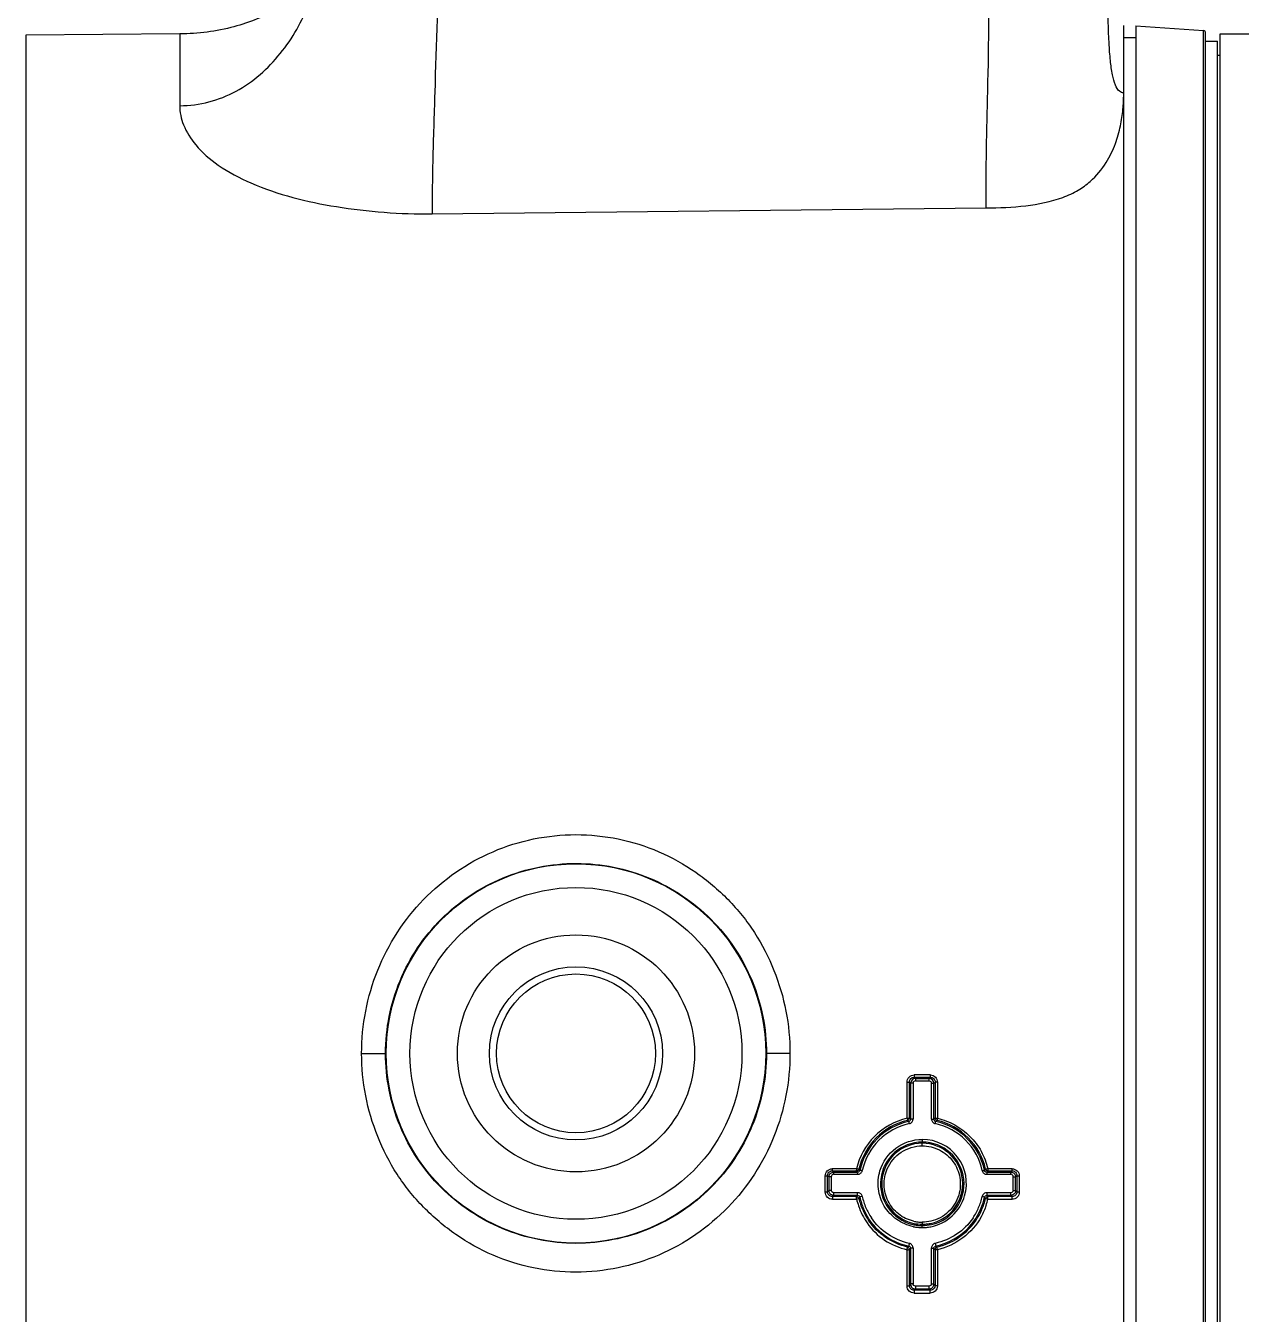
# Model space of a CAD drawing. Header units: millimetres. Extents: x 0 to 1173, y -4 to 841.
# Drawn here: x 346.31 to 387.31, y 645.51 to 688.99 of the extents above; entities that cross this region are included whole.
import ezdxf

# ---------------------------------------------------------------- set-up
doc = ezdxf.new("R2010")
doc.units = ezdxf.units.MM
doc.header["$LTSCALE"] = 65.395
doc.layers.get('0').update_dxf_attribs({"linetype": 'CONTINUOUS'})

msp = doc.modelspace()

# ---------------------------------------------------------------- linework, layer by layer
at = {"color": 7, "linetype": 'Continuous'}
for p, q in [((383.3511, 619.6245), (383.3511, 688.9983)), ((383.7511, 688.9914), (383.7511, 619.6314)), ((383.7511, 688.9914), (386.0367, 688.8316)), ((386.0367, 619.7913), (386.0367, 688.8313)), ((351.5116, 688.7205), (346.3111, 688.6751)), ((346.3111, 688.6751), (346.3111, 619.959)), ((351.5116, 688.7205), (351.5116, 686.2936)), ((383.7511, 688.5914), (383.3511, 688.5914)), ((386.1111, 619.8711), (386.1111, 688.7517)), ((386.1111, 688.4714), (386.5111, 688.4714)), ((386.5111, 620.1514), (386.5111, 688.4714)), ((386.5911, 688.7114), (386.5911, 619.9115)), ((390.0452, 688.7114), (386.5911, 688.7114)), ((386.5911, 687.9914), (386.5111, 687.9914)), ((360.0212, 682.6479), (378.6968, 682.846)), ((357.6406, 654.3114), (358.4474, 654.3114)), ((372.0899, 654.3114), (371.297, 654.3114)), ((376.0372, 652.1236), (376.0372, 653.3435)), ((376.1176, 653.3455), (376.1606, 653.3023)), ((376.1176, 652.126), (376.1176, 653.3455)), ((376.1606, 653.3023), (376.1606, 652.7599)), ((376.241, 653.3044), (376.241, 652.0959)), ((376.8252, 653.5832), (376.2757, 653.5832)), ((376.2764, 653.5052), (376.8258, 653.5052)), ((376.3199, 653.4616), (376.2764, 653.5052)), ((376.3199, 653.4616), (376.7823, 653.4616)), ((376.3205, 653.384), (376.7829, 653.384)), ((376.8258, 653.5052), (376.7823, 653.4616)), ((376.8624, 652.0957), (376.8624, 653.3045)), ((376.9414, 653.3024), (376.9848, 653.3459)), ((376.9414, 652.6391), (376.9414, 653.3024)), ((376.9848, 653.3459), (376.9848, 652.126)), ((377.0638, 653.3438), (377.0638, 652.1229)), ((376.1606, 652.7599), (376.1606, 652.0912)), ((376.9414, 652.091), (376.9414, 652.6391)), ((376.1606, 652.0912), (376.1176, 652.126)), ((376.9848, 652.126), (376.9414, 652.091)), ((376.5511, 651.2784), (376.5511, 651.32)), ((373.2772, 649.6275), (373.2772, 650.1767)), ((373.3576, 649.6373), (373.3576, 650.1854)), ((373.3576, 650.1854), (373.3677, 650.1752)), ((373.3677, 650.1752), (373.4006, 650.1419)), ((373.4006, 650.1419), (373.4006, 650.1124)), ((373.481, 650.1507), (373.481, 649.6895)), ((374.3359, 650.4174), (373.5139, 650.4165)), ((373.5592, 650.3005), (373.5145, 650.3457)), ((373.5145, 650.3457), (374.3365, 650.3457)), ((373.5592, 650.3005), (374.3724, 650.3005)), ((373.5598, 650.2303), (374.373, 650.2303)), ((374.3365, 650.3457), (374.3724, 650.3005)), ((374.449, 650.3641), (374.4141, 650.4067)), ((378.6667, 650.3803), (378.6745, 650.39)), ((378.7298, 650.3005), (378.7643, 650.3457)), ((378.7298, 650.3005), (379.543, 650.3005)), ((378.7304, 650.2303), (379.5436, 650.2303)), ((378.7643, 650.3457), (379.5877, 650.3457)), ((379.5871, 650.4164), (378.765, 650.4184)), ((379.5877, 650.3457), (379.543, 650.3005)), ((379.6225, 649.6894), (379.6225, 650.1508)), ((379.7015, 650.1421), (379.7342, 650.1751)), ((379.7015, 649.8767), (379.7015, 650.1421)), ((379.7342, 650.1751), (379.7447, 650.1858)), ((379.7447, 650.1858), (379.7447, 649.637)), ((379.8237, 650.1771), (379.8237, 649.6271)), ((373.4006, 650.1124), (373.4006, 649.8765)), ((373.4006, 649.8765), (373.4006, 649.6798)), ((379.7015, 649.8329), (379.7015, 649.8767)), ((379.7015, 649.6797), (379.7015, 649.8329)), ((373.4006, 649.6798), (373.3576, 649.6373)), ((373.5193, 649.3878), (374.3359, 649.3888)), ((373.5199, 649.4788), (373.561, 649.5194)), ((374.3366, 649.4788), (373.5199, 649.4788)), ((374.3695, 649.5194), (373.561, 649.5194)), ((374.3701, 649.61), (373.5616, 649.61)), ((374.3366, 649.4788), (374.3695, 649.5194)), ((374.4488, 649.457), (374.4146, 649.4162)), ((378.6869, 649.4125), (378.6533, 649.4572)), ((379.5412, 649.5194), (378.7327, 649.5194)), ((378.7327, 649.5194), (378.7657, 649.4788)), ((379.5418, 649.61), (378.7333, 649.61)), ((378.7647, 649.3904), (379.5817, 649.3876)), ((379.5823, 649.4788), (378.7657, 649.4788)), ((379.5412, 649.5194), (379.5823, 649.4788)), ((379.7447, 649.637), (379.7015, 649.6797)), ((376.5511, 648.546), (376.5511, 648.5)), ((376.0373, 646.461), (376.0373, 647.6846)), ((376.0527, 647.7766), (376.0954, 647.8076)), ((376.1177, 647.6968), (376.1605, 647.7304)), ((376.1177, 646.4774), (376.1177, 647.6968)), ((376.1605, 647.7304), (376.1605, 647.247)), ((376.2409, 647.7444), (376.2409, 646.5356)), ((376.8626, 646.5355), (376.8626, 647.7446)), ((376.9415, 647.7306), (376.9847, 647.6968)), ((376.9416, 646.6533), (376.9415, 647.7306)), ((376.9847, 647.6968), (376.9846, 646.477)), ((377.0067, 647.8077), (377.046, 647.7758)), ((377.0636, 647.6845), (377.0636, 646.4606)), ((376.1605, 647.247), (376.1605, 646.5193)), ((376.9416, 646.5192), (376.9416, 646.6533)), ((376.1605, 646.5193), (376.1177, 646.4774)), ((376.2814, 646.2212), (376.8195, 646.221)), ((376.2821, 646.3195), (376.3215, 646.3582)), ((376.8202, 646.3195), (376.2821, 646.3195)), ((376.7806, 646.3582), (376.3215, 646.3582)), ((376.7813, 646.456), (376.3222, 646.4562)), ((376.7806, 646.3582), (376.8202, 646.3195)), ((376.9846, 646.477), (376.9416, 646.5192))]:
    msp.add_line(p, q, dxfattribs=at)
for radius in [6.4, 5.6, 4, 2.92, 2.68]:
    msp.add_circle((364.8711, 654.3114), radius, dxfattribs=at)
for centre, radius, start, end in [((386.0311, 688.7518), 0.08, 0, 86), ((376.3205, 653.3017), 0.1599, 90.2118, 179.78378), ((376.3206, 653.3045), 0.0795, 90.02753, 180.04888), ((376.7817, 653.3018), 0.1598, 0.22826, 89.77577), ((376.551, 649.912), 2.1934, 103.04948, 166.96563), ((376.5515, 649.9103), 2.1509, 102.1579, 167.82018), ((376.5493, 649.9177), 2.0687, 102.09438, 167.77226), ((376.5541, 649.9177), 2.0688, 12.21145, 77.90642), ((383.2991, 644.521), 9.7859, 129.71295, 130.04045), ((376.5504, 649.9102), 2.151, 12.17593, 77.83793), ((376.5513, 649.912), 2.1935, 13.03555, 76.95317), ((376.5512, 649.9093), 1.4092, 283.01968, 256.86434), ((376.5515, 649.9123), 1.3661, 281.93432, 258.05963), ((376.5537, 649.9193), 1.4869, 343.78879, 90.07502), ((373.5599, 650.1434), 0.1572, 90.2603, 100.31249), ((377.9992, 650.4038), 3.6632, 179.8253, 180.57625), ((373.5573, 649.6797), 0.1567, 179.94534, 189.9823), ((374.3661, 649.4219), 0.1879, 81.02145, 88.76378), ((376.5245, 649.9069), 2.1663, 193.09267, 198.53155), ((376.5473, 649.9092), 2.1467, 192.16029, 197.58932), ((376.5647, 649.9146), 2.1649, 197.58584, 203.00251), ((376.54, 649.921), 2.0594, 192.2435, 203.39316), ((376.5383, 649.9141), 2.1638, 317.96233, 342.57697), ((376.5651, 649.9207), 2.0577, 336.64802, 347.75903), ((376.554, 649.9093), 2.1474, 342.57396, 347.8464), ((376.5777, 649.9069), 2.1664, 341.47853, 346.90732), ((376.426, 649.9389), 2.4041, 341.65382, 346.80076), ((376.5766, 649.9262), 2.2219, 198.57643, 214.42055), ((376.5705, 649.9339), 2.0925, 203.38555, 214.14528), ((376.5501, 649.9133), 2.1944, 283.06106, 330.85376), ((376.531, 649.9351), 2.0946, 325.92182, 336.65661), ((376.5335, 649.9225), 2.2133, 330.85701, 341.46034), ((376.5523, 649.911), 2.1525, 223.50661, 257.74395), ((376.5534, 649.9208), 1.421, 256.88734, 263.40549), ((376.5473, 649.8996), 1.4659, 258.48456, 264.29941), ((376.5565, 649.8963), 1.2841, 256.40804, 262.98673), ((376.5522, 649.918), 1.372, 258.05932, 269.95641), ((376.5514, 649.9027), 1.4027, 263.40177, 269.98827), ((376.5511, 649.852), 1.2394, 262.9858, 269.97295), ((376.5447, 649.8717), 1.4378, 264.29287, 270.28304), ((376.5509, 649.9062), 1.3602, 270.01084, 276.00702), ((376.5498, 649.9148), 1.4148, 270.05482, 283.02706), ((376.5583, 649.8348), 1.401, 269.73359, 275.62418), ((376.5491, 649.9239), 1.378, 276.0011, 281.93124), ((376.5517, 649.9029), 1.4694, 275.62031, 281.21239), ((376.5497, 649.9111), 2.1525, 282.25959, 317.87673), ((376.3197, 646.5185), 0.1591, 210.19039, 220.32072), ((376.7861, 646.5184), 0.1555, 350.19903, 0.29311)]:
    msp.add_arc(centre, radius, start, end, dxfattribs=at)
for points, knots in [([(356.2559, 691.6929), (356.2506, 691.4918), (356.1764, 691.0827), (355.8792, 690.5168), (355.424, 690.012), (354.6063, 689.4064), (353.287, 688.8687), (352.124, 688.7259), (351.5108, 688.7205)], [0, 0, 0, 0, 0.0989164, 0.2006459, 0.310436, 0.4303334, 0.6984658, 1, 1, 1, 1]), ([(351.5109, 686.2972), (351.8397, 686.3001), (352.4998, 686.3841), (353.7285, 686.8755), (354.9865, 687.9958), (355.9623, 689.728), (356.2388, 691.0379), (356.2559, 691.6929)], [0, 0, 0, 0, 0.1254639, 0.2508744, 0.5002313, 0.7499489, 1, 1, 1, 1]), ([(360.2545, 691.6929), (360.2113, 690.0415), (360.1341, 687.6236), (360.0394, 684.6091), (360.0148, 683.2448), (360.0212, 682.6479)], [0, 0, 0, 0, 0.5477011, 0.8020759, 1, 1, 1, 1]), ([(378.7678, 691.6929), (378.8106, 690.0587), (378.769, 687.1087), (378.6829, 684.1603), (378.6968, 682.846)], [0, 0, 0, 0, 0.5543257, 1, 1, 1, 1]), ([(383.205, 686.7828), (383.1413, 686.8354), (383.0398, 687.0234), (382.9528, 687.3765), (382.8899, 687.854), (382.8324, 688.6899), (382.8043, 689.9246), (382.7846, 690.9615), (382.7708, 691.5189)], [0, 0, 0, 0, 0.0516401, 0.1275316, 0.2283574, 0.3516295, 0.6514691, 1, 1, 1, 1]), ([(378.6968, 682.846), (379.1464, 682.852), (380.0245, 682.884), (381.0846, 683.0907), (381.8028, 683.42), (382.3193, 683.7964), (382.7657, 684.3258), (383.0726, 684.9862), (383.2445, 685.5962), (383.3279, 686.1582), (383.3443, 686.5163), (383.3511, 686.6865)], [0, 0, 0, 0, 0.1940957, 0.3792261, 0.4612317, 0.533109, 0.6536969, 0.755316, 0.8453428, 0.9264947, 1, 1, 1, 1]), ([(351.5116, 686.2936), (351.4974, 686.0779), (351.6162, 685.5915), (352.0546, 684.8859), (352.8464, 684.2118), (354.409, 683.3921), (356.8619, 682.7903), (358.9405, 682.6363), (360.0212, 682.6479)], [0, 0, 0, 0, 0.0651396, 0.145274, 0.2476355, 0.374015, 0.6743633, 1, 1, 1, 1]), ([(357.6406, 654.3114), (357.6407, 655.2634), (358.0092, 657.1838), (359.5929, 659.6349), (361.999, 661.3002), (364.8671, 661.8906), (367.2696, 661.3989), (368.937, 660.4593), (370.0349, 659.5336), (370.9355, 658.4122), (371.5875, 657.1295), (372.0003, 655.7491), (372.0899, 654.7899), (372.0899, 654.3114)], [0, 0, 0, 0, 0.1250549, 0.2496755, 0.3742793, 0.499293, 0.6242499, 0.6867809, 0.7493159, 0.8117649, 0.8744059, 0.9371489, 1, 1, 1, 1]), ([(358.4474, 654.3114), (358.4475, 655.1454), (358.7819, 656.8302), (360.2095, 658.9604), (362.3499, 660.3901), (364.8819, 660.8911), (367.4102, 660.3831), (369.5427, 658.9514), (370.964, 656.8246), (371.297, 655.1437), (371.297, 654.3114)], [0, 0, 0, 0, 0.1248792, 0.2495703, 0.3746656, 0.5004948, 0.6262125, 0.7510041, 0.8753727, 1, 1, 1, 1]), ([(372.0899, 654.3114), (372.0897, 653.3596), (371.7216, 651.4402), (370.1395, 648.991), (367.7372, 647.326), (364.8713, 646.732), (362.4674, 647.2215), (360.7972, 648.1603), (359.6975, 649.0868), (358.7958, 650.2093), (358.1429, 651.4927), (357.7303, 652.8736), (357.6405, 653.833), (357.6406, 654.3114)], [0, 0, 0, 0, 0.1250343, 0.249543, 0.3739729, 0.4988983, 0.6239446, 0.6865643, 0.7491855, 0.8117048, 0.8743866, 0.937147, 1, 1, 1, 1]), ([(371.297, 654.3114), (371.2969, 653.4776), (370.9628, 651.7936), (369.5369, 649.665), (367.4, 648.2354), (364.87, 647.7318), (362.3397, 648.2371), (360.2037, 649.6689), (358.7806, 651.7973), (358.4475, 653.4791), (358.4474, 654.3114)], [0, 0, 0, 0, 0.1248636, 0.2494379, 0.3743473, 0.5000797, 0.6258933, 0.7508716, 0.8753572, 1, 1, 1, 1]), ([(376.0372, 653.3435), (376.0384, 653.4046), (376.0866, 653.5331), (376.2148, 653.5814), (376.2757, 653.5832)], [0, 0, 0, 0, 0.5004316, 1, 1, 1, 1]), ([(376.0372, 653.3434), (376.0553, 653.3434), (376.0818, 653.3454), (376.1093, 653.3429), (376.1176, 653.3455)], [0, 0, 0, 0, 0.6774184, 1, 1, 1, 1]), ([(376.1176, 653.3455), (376.1174, 653.3862), (376.1506, 653.4715), (376.2357, 653.5053), (376.2764, 653.5052)], [0, 0, 0, 0, 0.5002263, 1, 1, 1, 1]), ([(376.241, 653.3044), (376.2228, 653.3044), (376.1965, 653.3024), (376.1688, 653.305), (376.1606, 653.3023)], [0, 0, 0, 0, 0.6773796, 1, 1, 1, 1]), ([(376.2757, 653.5832), (376.2757, 653.5739), (376.2761, 653.548), (376.2747, 653.5218), (376.2764, 653.5052)], [0, 0, 0, 0, 0.3560643, 1, 1, 1, 1]), ([(376.3199, 653.4616), (376.3201, 653.459), (376.32, 653.4331), (376.3205, 653.4073), (376.3205, 653.384)], [0, 0, 0, 0, 0.0982811, 1, 1, 1, 1]), ([(376.7829, 653.384), (376.7829, 653.3932), (376.7825, 653.419), (376.7839, 653.4449), (376.7823, 653.4616)], [0, 0, 0, 0, 0.3542045, 1, 1, 1, 1]), ([(376.7829, 653.384), (376.8032, 653.384), (376.8455, 653.3671), (376.8624, 653.3248), (376.8624, 653.3045)], [0, 0, 0, 0, 0.5000111, 1, 1, 1, 1]), ([(376.8252, 653.5832), (376.8862, 653.5832), (377.0135, 653.5322), (377.0638, 653.4048), (377.0638, 653.3438)], [0, 0, 0, 0, 0.4999272, 1, 1, 1, 1]), ([(376.8258, 653.5052), (376.8256, 653.5077), (376.8257, 653.5338), (376.8252, 653.5597), (376.8252, 653.5832)], [0, 0, 0, 0, 0.0971324, 1, 1, 1, 1]), ([(376.8258, 653.5052), (376.8665, 653.5053), (376.9517, 653.4717), (376.985, 653.3865), (376.9848, 653.3459)], [0, 0, 0, 0, 0.5003205, 1, 1, 1, 1]), ([(376.8624, 653.3046), (376.8803, 653.3046), (376.9062, 653.3026), (376.9334, 653.3051), (376.9414, 653.3024)], [0, 0, 0, 0, 0.6781931, 1, 1, 1, 1]), ([(377.0638, 653.3438), (377.0459, 653.3438), (377.0199, 653.3457), (376.9929, 653.3433), (376.9848, 653.3459)], [0, 0, 0, 0, 0.6783338, 1, 1, 1, 1]), ([(376.0372, 652.1236), (375.6306, 652.0252), (374.8561, 651.6004), (374.4276, 650.8238), (374.3359, 650.417)], [0, 0, 0, 0, 0.5007918, 1, 1, 1, 1]), ([(376.031, 652.132), (376.0354, 652.113), (376.049, 652.0871), (376.0508, 652.0568), (376.0557, 652.0488)], [0, 0, 0, 0, 0.6750764, 1, 1, 1, 1]), ([(376.031, 652.132), (376.0409, 652.1288), (376.0584, 652.1178), (376.086, 652.1221), (376.1041, 652.1257), (376.1151, 652.1242), (376.1176, 652.126)], [0, 0, 0, 0, 0.3516101, 0.6653866, 0.8956797, 1, 1, 1, 1]), ([(376.1159, 651.9405), (376.114, 651.9492), (376.1078, 651.9732), (376.1057, 651.9988), (376.0985, 652.0129)], [0, 0, 0, 0, 0.361032, 1, 1, 1, 1]), ([(376.1159, 651.9405), (376.1502, 651.9485), (376.2169, 651.9874), (376.24, 652.0607), (376.241, 652.0959)], [0, 0, 0, 0, 0.5000627, 1, 1, 1, 1]), ([(376.241, 652.0959), (376.2228, 652.0959), (376.1975, 652.0924), (376.1676, 652.0964), (376.1606, 652.0912)], [0, 0, 0, 0, 0.6759722, 1, 1, 1, 1]), ([(376.8624, 652.0957), (376.8803, 652.0957), (376.9052, 652.0922), (376.9345, 652.0961), (376.9414, 652.091)], [0, 0, 0, 0, 0.6767588, 1, 1, 1, 1]), ([(376.8624, 652.0957), (376.8624, 652.0605), (376.8872, 651.9878), (376.953, 651.9479), (376.9875, 651.9405)], [0, 0, 0, 0, 0.4995971, 1, 1, 1, 1]), ([(376.9848, 652.126), (376.9945, 652.1261), (377.0229, 652.1108), (377.0529, 652.1388), (377.0714, 652.132)], [0, 0, 0, 0, 0.3304835, 1, 1, 1, 1]), ([(376.9875, 651.9405), (376.9894, 651.9491), (376.9949, 651.9732), (376.9992, 651.9976), (377.0036, 652.0129)], [0, 0, 0, 0, 0.3563728, 1, 1, 1, 1]), ([(377.0714, 652.132), (377.0692, 652.1219), (377.0577, 652.1051), (377.0532, 652.0761), (377.0495, 652.0578), (377.0465, 652.0488)], [0, 0, 0, 0, 0.3568419, 0.6742739, 1, 1, 1, 1]), ([(377.0638, 652.1229), (377.2682, 652.0698), (377.6715, 651.9252), (378.1765, 651.5292), (378.5666, 651.0231), (378.7175, 650.6227), (378.7656, 650.4181)], [0, 0, 0, 0, 0.2505561, 0.5007223, 0.7506556, 1, 1, 1, 1]), ([(375.1255, 650.347), (375.2151, 650.6453), (375.5981, 651.1978), (376.2393, 651.4099), (376.5518, 651.4065)], [0, 0, 0, 0, 0.4991838, 1, 1, 1, 1]), ([(375.3709, 650.4136), (375.4679, 650.6388), (375.8017, 651.042), (376.3041, 651.1915), (376.5505, 651.1915)], [0, 0, 0, 0, 0.4989063, 1, 1, 1, 1]), ([(376.5505, 651.1915), (376.5505, 651.2015), (376.5509, 651.2305), (376.5492, 651.2596), (376.5511, 651.2784)], [0, 0, 0, 0, 0.3462325, 1, 1, 1, 1]), ([(376.5505, 651.1915), (376.7497, 651.1915), (377.1528, 651.0932), (377.6245, 650.6949), (377.8647, 650.1274), (377.8383, 649.7152), (377.7804, 649.5263)], [0, 0, 0, 0, 0.2508795, 0.5009383, 0.7510333, 1, 1, 1, 1]), ([(376.5518, 651.4065), (376.5518, 651.3965), (376.5514, 651.3677), (376.553, 651.3388), (376.5511, 651.32)], [0, 0, 0, 0, 0.346763, 1, 1, 1, 1]), ([(373.2772, 650.1767), (373.2787, 650.2375), (373.3252, 650.3659), (373.453, 650.4146), (373.5139, 650.4169)], [0, 0, 0, 0, 0.4994813, 1, 1, 1, 1]), ([(373.2772, 650.1767), (373.2954, 650.1767), (373.3194, 650.1807), (373.3523, 650.1782), (373.3576, 650.1854)], [0, 0, 0, 0, 0.6717117, 1, 1, 1, 1]), ([(373.3576, 650.1854), (373.3573, 650.2259), (373.3889, 650.3113), (373.4739, 650.3459), (373.5145, 650.3457)], [0, 0, 0, 0, 0.4996355, 1, 1, 1, 1]), ([(373.481, 650.1507), (373.4628, 650.1507), (373.4387, 650.1467), (373.4058, 650.1491), (373.4006, 650.1419)], [0, 0, 0, 0, 0.6715257, 1, 1, 1, 1]), ([(373.5598, 650.2305), (373.5395, 650.2299), (373.497, 650.2135), (373.4816, 650.1709), (373.481, 650.1507)], [0, 0, 0, 0, 0.501111, 1, 1, 1, 1]), ([(373.5139, 650.4165), (373.5139, 650.4079), (373.5143, 650.3843), (373.513, 650.3606), (373.5145, 650.3457)], [0, 0, 0, 0, 0.366214, 1, 1, 1, 1]), ([(373.5592, 650.3005), (373.5594, 650.2982), (373.5594, 650.2748), (373.5598, 650.2514), (373.5598, 650.2303)], [0, 0, 0, 0, 0.0996585, 1, 1, 1, 1]), ([(374.4137, 650.4053), (374.4048, 650.4017), (374.3745, 650.4104), (374.3434, 650.4168), (374.3311, 650.4324)], [0, 0, 0, 0, 0.3273548, 1, 1, 1, 1]), ([(374.3366, 650.3457), (374.3364, 650.3474), (374.3363, 650.3551), (374.3362, 650.3628), (374.3362, 650.3689)], [0, 0, 0, 0, 0.2138036, 1, 1, 1, 1]), ([(374.373, 650.2303), (374.373, 650.2388), (374.3726, 650.2623), (374.3739, 650.2858), (374.3724, 650.3005)], [0, 0, 0, 0, 0.3657949, 1, 1, 1, 1]), ([(374.373, 650.23), (374.4083, 650.2308), (374.4815, 650.255), (374.5191, 650.3217), (374.5276, 650.3558)], [0, 0, 0, 0, 0.5008314, 1, 1, 1, 1]), ([(374.5275, 650.3556), (374.5101, 650.3594), (374.4862, 650.3604), (374.4556, 650.3696), (374.449, 650.3641)], [0, 0, 0, 0, 0.6731736, 1, 1, 1, 1]), ([(376.2546, 648.4632), (376.0535, 648.5042), (375.6656, 648.6741), (375.235, 649.1351), (375.0313, 649.7314), (375.0669, 650.1516), (375.1255, 650.347)], [0, 0, 0, 0, 0.2510787, 0.5010188, 0.7504723, 1, 1, 1, 1]), ([(376.2547, 648.6482), (376.0732, 648.692), (375.7242, 648.8586), (375.3645, 649.308), (375.2214, 649.8646), (375.2973, 650.2429), (375.3709, 650.4136)], [0, 0, 0, 0, 0.2509399, 0.5005522, 0.7501902, 1, 1, 1, 1]), ([(378.576, 650.3555), (378.5931, 650.3591), (378.6166, 650.3601), (378.6465, 650.3692), (378.653, 650.3639)], [0, 0, 0, 0, 0.6742284, 1, 1, 1, 1]), ([(378.5761, 650.3553), (378.5844, 650.3212), (378.6221, 650.2549), (378.6953, 650.2306), (378.7304, 650.2305)], [0, 0, 0, 0, 0.4991843, 1, 1, 1, 1]), ([(378.6667, 650.3803), (378.6644, 650.3776), (378.66, 650.3719), (378.6554, 650.3665), (378.653, 650.3639)], [0, 0, 0, 0, 0.5039529, 1, 1, 1, 1]), ([(378.6883, 650.4067), (378.6859, 650.4041), (378.6813, 650.3985), (378.6768, 650.3928), (378.6745, 650.39)], [0, 0, 0, 0, 0.4952488, 1, 1, 1, 1]), ([(378.765, 650.4182), (378.7554, 650.4164), (378.734, 650.4109), (378.6888, 650.4), (378.6863, 650.4165)], [0, 0, 0, 0, 0.3688552, 1, 1, 1, 1]), ([(378.7298, 650.3005), (378.73, 650.2983), (378.73, 650.2749), (378.7304, 650.2515), (378.7304, 650.2303)], [0, 0, 0, 0, 0.0948353, 1, 1, 1, 1]), ([(378.7653, 650.3669), (378.7653, 650.3619), (378.7636, 650.3614), (378.7656, 650.3508), (378.7657, 650.3511)], [0, 0, 0, 0, 0.9454291, 1, 1, 1, 1]), ([(378.765, 650.4184), (378.765, 650.4138), (378.7651, 650.3991), (378.7648, 650.3845), (378.7653, 650.3744)], [0, 0, 0, 0, 0.3124424, 1, 1, 1, 1]), ([(379.5436, 650.2303), (379.5436, 650.2386), (379.5432, 650.262), (379.5445, 650.2855), (379.543, 650.3005)], [0, 0, 0, 0, 0.3564206, 1, 1, 1, 1]), ([(379.6225, 650.1508), (379.6221, 650.171), (379.6065, 650.2134), (379.5638, 650.2301), (379.5436, 650.23)], [0, 0, 0, 0, 0.4991127, 1, 1, 1, 1]), ([(379.5871, 650.4167), (379.648, 650.4147), (379.7762, 650.3661), (379.8215, 650.2377), (379.8237, 650.1771)], [0, 0, 0, 0, 0.5009091, 1, 1, 1, 1]), ([(379.5877, 650.3457), (379.5875, 650.348), (379.5875, 650.3715), (379.5871, 650.3951), (379.5871, 650.4164)], [0, 0, 0, 0, 0.094616, 1, 1, 1, 1]), ([(379.5877, 650.3457), (379.6283, 650.3459), (379.7133, 650.3115), (379.7451, 650.2262), (379.7447, 650.1858)], [0, 0, 0, 0, 0.5009295, 1, 1, 1, 1]), ([(379.6225, 650.1508), (379.6404, 650.1508), (379.664, 650.1468), (379.6963, 650.1491), (379.7015, 650.1421)], [0, 0, 0, 0, 0.6722554, 1, 1, 1, 1]), ([(379.7447, 650.1858), (379.7499, 650.1788), (379.7822, 650.1811), (379.8058, 650.1771), (379.8237, 650.1771)], [0, 0, 0, 0, 0.32756, 1, 1, 1, 1]), ([(373.481, 649.6895), (373.463, 649.6896), (373.4391, 649.6856), (373.4056, 649.6874), (373.4006, 649.6798)], [0, 0, 0, 0, 0.662949, 1, 1, 1, 1]), ([(379.6225, 649.6894), (379.6401, 649.6894), (379.6637, 649.6855), (379.6965, 649.6872), (379.7015, 649.6797)], [0, 0, 0, 0, 0.6628216, 1, 1, 1, 1]), ([(373.3576, 649.6373), (373.3527, 649.6298), (373.3193, 649.6314), (373.2954, 649.6275), (373.2772, 649.6275)], [0, 0, 0, 0, 0.3299854, 1, 1, 1, 1]), ([(373.5193, 649.3883), (373.4576, 649.3899), (373.3279, 649.437), (373.2793, 649.5663), (373.2772, 649.6275)], [0, 0, 0, 0, 0.501537, 1, 1, 1, 1]), ([(373.5199, 649.4788), (373.4787, 649.4787), (373.3932, 649.5117), (373.3577, 649.5967), (373.3576, 649.6373)], [0, 0, 0, 0, 0.5030238, 1, 1, 1, 1]), ([(373.5199, 649.4788), (373.5196, 649.4758), (373.5198, 649.4454), (373.5192, 649.4151), (373.5193, 649.3878)], [0, 0, 0, 0, 0.0993214, 1, 1, 1, 1]), ([(373.5616, 649.61), (373.5616, 649.5996), (373.5612, 649.5695), (373.563, 649.5392), (373.561, 649.5194)], [0, 0, 0, 0, 0.3425487, 1, 1, 1, 1]), ([(374.3359, 649.3888), (374.3359, 649.3994), (374.3364, 649.4294), (374.3346, 649.4595), (374.3366, 649.4788)], [0, 0, 0, 0, 0.3553474, 1, 1, 1, 1]), ([(374.4161, 649.4074), (374.4148, 649.4159), (374.3725, 649.3917), (374.3546, 649.392), (374.3359, 649.389)], [0, 0, 0, 0, 0.3106849, 1, 1, 1, 1]), ([(374.3695, 649.5194), (374.3698, 649.5224), (374.3695, 649.5526), (374.3701, 649.5828), (374.3701, 649.61)], [0, 0, 0, 0, 0.0992588, 1, 1, 1, 1]), ([(374.5275, 649.4843), (374.5203, 649.5149), (374.4881, 649.5743), (374.4266, 649.6025), (374.3954, 649.6074)], [0, 0, 0, 0, 0.4986564, 1, 1, 1, 1]), ([(374.5276, 649.4841), (374.5092, 649.4802), (374.486, 649.471), (374.452, 649.4655), (374.4488, 649.457)], [0, 0, 0, 0, 0.6744526, 1, 1, 1, 1]), ([(376.8374, 648.4616), (377.1009, 648.5137), (377.6091, 648.7647), (377.9064, 649.2477), (377.981, 649.5043)], [0, 0, 0, 0, 0.5013471, 1, 1, 1, 1]), ([(377.7804, 649.5263), (377.7155, 649.3149), (377.4735, 648.9159), (377.06, 648.6994), (376.8441, 648.6477)], [0, 0, 0, 0, 0.4989214, 1, 1, 1, 1]), ([(378.5759, 649.4842), (378.5936, 649.4804), (378.6164, 649.4714), (378.65, 649.466), (378.6533, 649.4572)], [0, 0, 0, 0, 0.6601083, 1, 1, 1, 1]), ([(378.7333, 649.6102), (378.6976, 649.6094), (378.6239, 649.5857), (378.5844, 649.5189), (378.576, 649.4845)], [0, 0, 0, 0, 0.5016269, 1, 1, 1, 1]), ([(378.7713, 649.3921), (378.7521, 649.395), (378.7276, 649.4004), (378.6905, 649.4068), (378.6879, 649.4163)], [0, 0, 0, 0, 0.6636098, 1, 1, 1, 1]), ([(378.7333, 649.61), (378.7333, 649.5996), (378.7329, 649.5695), (378.7347, 649.5392), (378.7327, 649.5194)], [0, 0, 0, 0, 0.3425777, 1, 1, 1, 1]), ([(378.7647, 649.3904), (378.7648, 649.401), (378.7654, 649.4304), (378.7638, 649.46), (378.7657, 649.4788)], [0, 0, 0, 0, 0.3575374, 1, 1, 1, 1]), ([(379.5412, 649.5194), (379.5415, 649.5224), (379.5413, 649.5526), (379.5419, 649.5828), (379.5418, 649.61)], [0, 0, 0, 0, 0.0992719, 1, 1, 1, 1]), ([(379.5817, 649.3876), (379.5817, 649.398), (379.5821, 649.4284), (379.5803, 649.4589), (379.5823, 649.4788)], [0, 0, 0, 0, 0.341881, 1, 1, 1, 1]), ([(379.8237, 649.6271), (379.8219, 649.5659), (379.7727, 649.4368), (379.6433, 649.39), (379.5817, 649.3881)], [0, 0, 0, 0, 0.4983932, 1, 1, 1, 1]), ([(379.7447, 649.637), (379.7446, 649.5963), (379.709, 649.5114), (379.6234, 649.4786), (379.5823, 649.4788)], [0, 0, 0, 0, 0.4972889, 1, 1, 1, 1]), ([(379.8237, 649.6271), (379.8058, 649.6271), (379.7824, 649.631), (379.7495, 649.6296), (379.7447, 649.637)], [0, 0, 0, 0, 0.6707195, 1, 1, 1, 1]), ([(374.6922, 648.5893), (374.8519, 648.366), (375.2487, 647.9639), (375.7706, 647.7525), (376.0373, 647.6846)], [0, 0, 0, 0, 0.4993519, 1, 1, 1, 1]), ([(376.0562, 647.7757), (375.7933, 647.8366), (375.2872, 648.0586), (374.8957, 648.4487), (374.7438, 648.6702)], [0, 0, 0, 0, 0.5011241, 1, 1, 1, 1]), ([(376.1132, 647.9002), (375.8576, 647.9555), (375.3648, 648.1661), (374.9849, 648.5441), (374.8388, 648.7594)], [0, 0, 0, 0, 0.5012315, 1, 1, 1, 1]), ([(376.5505, 648.6126), (376.5505, 648.6047), (376.5508, 648.5826), (376.5497, 648.5603), (376.5511, 648.546)], [0, 0, 0, 0, 0.3532556, 1, 1, 1, 1]), ([(376.5518, 648.4339), (376.5517, 648.4421), (376.5514, 648.4642), (376.5525, 648.4863), (376.5511, 648.5)], [0, 0, 0, 0, 0.375505, 1, 1, 1, 1]), ([(378.266, 648.7614), (378.1199, 648.5456), (377.7398, 648.1664), (377.2461, 647.9556), (376.9902, 647.9002)], [0, 0, 0, 0, 0.4988557, 1, 1, 1, 1]), ([(378.5391, 648.7965), (378.3862, 648.522), (377.9611, 648.0301), (377.371, 647.755), (377.0636, 647.6845)], [0, 0, 0, 0, 0.4990552, 1, 1, 1, 1]), ([(376.0309, 647.6927), (376.0402, 647.7098), (376.0492, 647.7371), (376.0578, 647.7662), (376.0562, 647.7757)], [0, 0, 0, 0, 0.6683961, 1, 1, 1, 1]), ([(376.0309, 647.6927), (376.0413, 647.6921), (376.0641, 647.6837), (376.0921, 647.6864), (376.115, 647.6912), (376.1177, 647.6972)], [0, 0, 0, 0, 0.3481391, 0.7788149, 1, 1, 1, 1]), ([(376.1132, 647.9002), (376.1086, 647.8797), (376.1045, 647.849), (376.094, 647.818), (376.0954, 647.8076)], [0, 0, 0, 0, 0.6679294, 1, 1, 1, 1]), ([(376.2409, 647.7444), (376.2409, 647.7798), (376.2148, 647.8531), (376.1482, 647.8927), (376.1132, 647.9003)], [0, 0, 0, 0, 0.4971438, 1, 1, 1, 1]), ([(376.2409, 647.7443), (376.2224, 647.7443), (376.1986, 647.7409), (376.1643, 647.7386), (376.1605, 647.7304)], [0, 0, 0, 0, 0.6724674, 1, 1, 1, 1]), ([(376.9902, 647.9002), (376.9554, 647.8921), (376.8881, 647.8535), (376.8634, 647.7799), (376.8626, 647.7446)], [0, 0, 0, 0, 0.5026631, 1, 1, 1, 1]), ([(376.8626, 647.7445), (376.8807, 647.7444), (376.9042, 647.741), (376.9378, 647.7386), (376.9415, 647.7306)], [0, 0, 0, 0, 0.6735655, 1, 1, 1, 1]), ([(377.0714, 647.6927), (377.0629, 647.6986), (377.0425, 647.6793), (377.0154, 647.6847), (376.9982, 647.6909), (376.986, 647.6938), (376.9847, 647.697)], [0, 0, 0, 0, 0.3436632, 0.6514084, 0.8824865, 1, 1, 1, 1]), ([(376.9902, 647.9003), (376.9948, 647.8798), (376.9978, 647.8496), (377.0097, 647.8176), (377.0067, 647.8076)], [0, 0, 0, 0, 0.6676111, 1, 1, 1, 1]), ([(377.0714, 647.6927), (377.0685, 647.7027), (377.0548, 647.7279), (377.0425, 647.7574), (377.046, 647.7757)], [0, 0, 0, 0, 0.3591707, 1, 1, 1, 1]), ([(376.0373, 646.4609), (376.0555, 646.4609), (376.0797, 646.4639), (376.1142, 646.4685), (376.1177, 646.4774)], [0, 0, 0, 0, 0.6569029, 1, 1, 1, 1]), ([(376.2814, 646.2215), (376.2192, 646.2234), (376.0889, 646.2704), (376.0395, 646.3998), (376.0373, 646.461)], [0, 0, 0, 0, 0.5044646, 1, 1, 1, 1]), ([(376.2821, 646.3195), (376.2404, 646.3194), (376.1547, 646.3521), (376.118, 646.4369), (376.1177, 646.4774)], [0, 0, 0, 0, 0.5068965, 1, 1, 1, 1]), ([(376.2409, 646.5357), (376.223, 646.5357), (376.1989, 646.5325), (376.1641, 646.5284), (376.1605, 646.5193)], [0, 0, 0, 0, 0.6451115, 1, 1, 1, 1]), ([(376.2821, 646.3195), (376.2817, 646.3162), (376.282, 646.2834), (376.2814, 646.2507), (376.2814, 646.2212)], [0, 0, 0, 0, 0.1008472, 1, 1, 1, 1]), ([(376.3222, 646.4562), (376.3222, 646.4452), (376.3218, 646.4126), (376.3238, 646.3799), (376.3215, 646.3582)], [0, 0, 0, 0, 0.3344565, 1, 1, 1, 1]), ([(376.7806, 646.3582), (376.781, 646.3615), (376.7806, 646.3942), (376.7813, 646.4267), (376.7813, 646.456)], [0, 0, 0, 0, 0.1007499, 1, 1, 1, 1]), ([(376.8195, 646.221), (376.8195, 646.232), (376.8199, 646.2648), (376.8179, 646.2978), (376.8202, 646.3195)], [0, 0, 0, 0, 0.3338267, 1, 1, 1, 1]), ([(377.0636, 646.4606), (377.0628, 646.3994), (377.0108, 646.2704), (376.8817, 646.2228), (376.8195, 646.2208)], [0, 0, 0, 0, 0.4957235, 1, 1, 1, 1]), ([(376.9846, 646.477), (376.9844, 646.4365), (376.9475, 646.3518), (376.8617, 646.3193), (376.8202, 646.3195)], [0, 0, 0, 0, 0.4934212, 1, 1, 1, 1]), ([(376.8626, 646.5355), (376.8801, 646.5355), (376.9039, 646.5323), (376.938, 646.5282), (376.9416, 646.5192)], [0, 0, 0, 0, 0.644888, 1, 1, 1, 1]), ([(377.0636, 646.4605), (377.0457, 646.4606), (377.0219, 646.4636), (376.9881, 646.4683), (376.9846, 646.477)], [0, 0, 0, 0, 0.6575024, 1, 1, 1, 1])]:
    msp.add_open_spline(points, degree=3, knots=knots, dxfattribs=at)
for points in [[(383.3511, 686.7288), (383.2992, 686.7284), (383.245, 686.7497), (383.205, 686.7828)], [(376.0557, 652.0487), (376.0697, 652.0365), (376.0845, 652.0252), (376.0985, 652.013)], [(376.0999, 652.0766), (376.0901, 652.0643), (376.0728, 652.0506), (376.0579, 652.0553)], [(376.1176, 652.126), (376.1174, 652.1107), (376.1119, 652.0894), (376.0974, 652.0849)], [(376.1606, 652.0912), (376.161, 652.0579), (376.1311, 652.0198), (376.0985, 652.0129)], [(377.0035, 652.0129), (376.971, 652.0198), (376.9411, 652.0578), (376.9414, 652.091)], [(377.0024, 652.0768), (376.9926, 652.089), (376.9829, 652.1089), (376.9908, 652.1224)], [(377.0024, 652.0768), (377.0128, 652.0637), (377.0295, 652.05), (377.0461, 652.0521)], [(373.4006, 650.1419), (373.401, 650.1831), (373.4195, 650.2269), (373.449, 650.2556)], [(373.449, 650.2556), (373.4712, 650.2772), (373.5013, 650.2925), (373.5318, 650.298)], [(374.3857, 650.3629), (374.3734, 650.3532), (374.3536, 650.3437), (374.3401, 650.3517)], [(374.449, 650.3641), (374.4425, 650.3315), (374.4056, 650.3004), (374.3724, 650.3005)], [(374.3857, 650.3629), (374.3987, 650.3731), (374.412, 650.3887), (374.4111, 650.4051)], [(378.7014, 650.3057), (378.6778, 650.3147), (378.658, 650.3391), (378.653, 650.3639)], [(378.7165, 650.363), (378.7004, 650.3756), (378.689, 650.3962), (378.6863, 650.4165)], [(378.7298, 650.3005), (378.7202, 650.3005), (378.7104, 650.3023), (378.7014, 650.3057)], [(378.7657, 650.3457), (378.7496, 650.346), (378.7282, 650.3506), (378.7215, 650.3652)], [(379.543, 650.3005), (379.581, 650.3004), (379.6213, 650.2847), (379.6494, 650.259)], [(379.6494, 650.259), (379.6809, 650.2303), (379.7011, 650.1847), (379.7015, 650.1421)], [(373.5616, 649.61), (373.5238, 649.61), (373.481, 649.6518), (373.481, 649.6895)], [(379.6225, 649.6894), (379.6225, 649.6517), (379.5796, 649.61), (379.5418, 649.61)], [(373.4456, 649.5685), (373.4238, 649.591), (373.4084, 649.6216), (373.4029, 649.6525)], [(373.561, 649.5194), (373.5192, 649.5196), (373.4747, 649.5385), (373.4456, 649.5685)], [(374.3347, 649.3883), (374.3548, 649.3122), (374.3773, 649.2367), (374.4028, 649.1623)], [(374.3366, 649.4788), (374.3521, 649.4787), (374.3738, 649.4733), (374.3786, 649.4586)], [(374.3695, 649.5194), (374.4031, 649.5196), (374.4415, 649.4899), (374.4488, 649.457)], [(374.3864, 649.4611), (374.4024, 649.4483), (374.4135, 649.4277), (374.4161, 649.4074)], [(378.6533, 649.4572), (378.6606, 649.4901), (378.6991, 649.5196), (378.7327, 649.5194)], [(378.6879, 649.4163), (378.6913, 649.4314), (378.7012, 649.4513), (378.7166, 649.4528)], [(378.7158, 649.461), (378.7282, 649.471), (378.7483, 649.4808), (378.762, 649.4727)], [(379.6691, 649.5832), (379.6403, 649.5452), (379.5888, 649.5196), (379.5412, 649.5194)], [(379.7015, 649.6797), (379.7015, 649.6458), (379.6896, 649.6103), (379.6691, 649.5832)], [(374.4028, 649.1623), (374.4723, 648.9599), (374.5676, 648.7633), (374.6922, 648.5893)], [(374.9911, 648.4292), (374.8157, 648.6141), (374.6715, 648.834), (374.5719, 649.0686)], [(378.7079, 649.1822), (378.6637, 649.049), (378.6073, 648.9191), (378.5391, 648.7965)], [(376.8441, 648.6477), (376.7482, 648.6247), (376.649, 648.6126), (376.5505, 648.6126)], [(376.0562, 647.7757), (376.0714, 647.7721), (376.0912, 647.7619), (376.0925, 647.7464)], [(376.0954, 647.8076), (376.1283, 647.8008), (376.1601, 647.7641), (376.1605, 647.7304)], [(376.1007, 647.747), (376.1105, 647.7345), (376.12, 647.7143), (376.1118, 647.7007)], [(376.9415, 647.7306), (376.9419, 647.7643), (376.9738, 647.8008), (377.0067, 647.8076)], [(376.9847, 647.697), (376.9845, 647.7125), (376.9896, 647.7341), (377.0042, 647.7391)], [(377.0016, 647.747), (377.0113, 647.7595), (377.0287, 647.7737), (377.0438, 647.7689)], [(376.1605, 646.5193), (376.1603, 646.4914), (376.1681, 646.4626), (376.1822, 646.4384)], [(376.1984, 646.4155), (376.2277, 646.381), (376.2763, 646.3584), (376.3215, 646.3582)], [(376.3222, 646.4561), (376.2843, 646.4561), (376.2409, 646.4977), (376.2409, 646.5356)], [(376.7806, 646.3582), (376.8221, 646.3584), (376.8662, 646.3769), (376.8954, 646.4064)], [(376.8626, 646.5355), (376.8625, 646.4976), (376.8191, 646.4561), (376.7813, 646.4561)], [(376.8954, 646.4064), (376.9179, 646.4292), (376.9339, 646.4603), (376.9393, 646.4919)]]:
    msp.add_open_spline(points, degree=3, dxfattribs=at)

doc.saveas('drawing.dxf')
